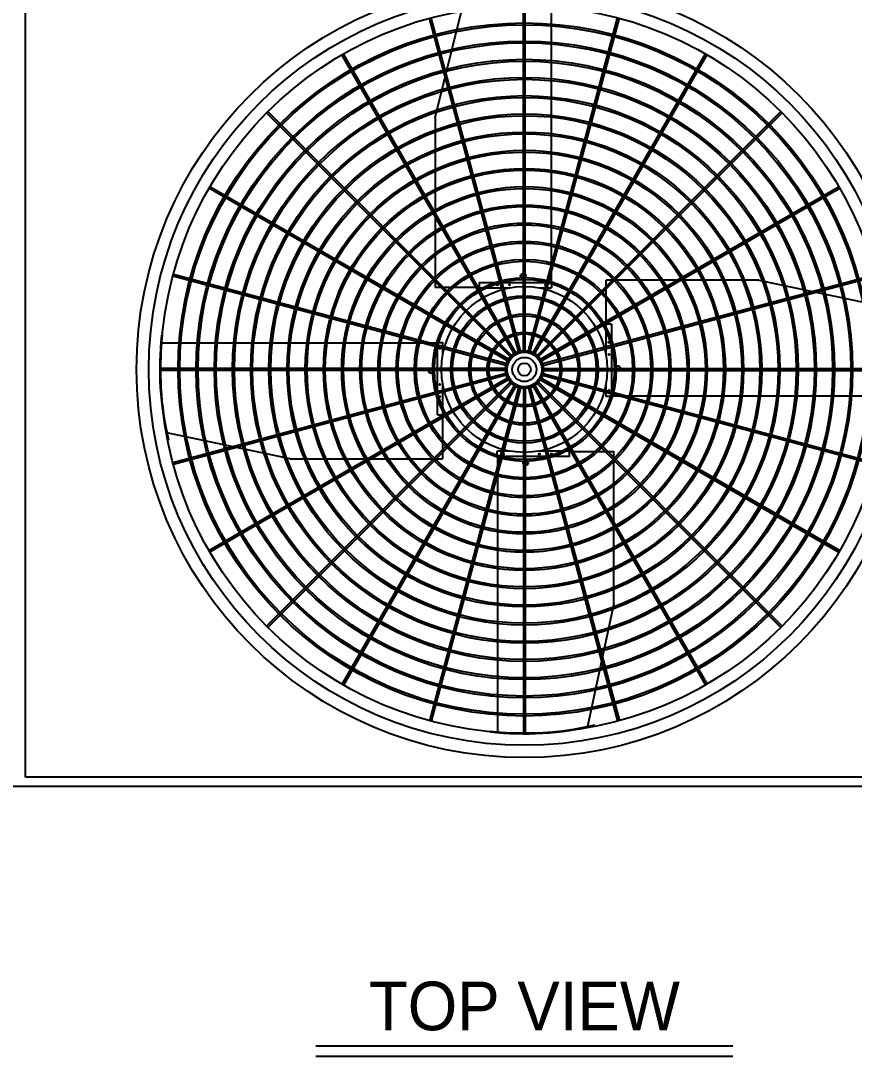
# Model space of a CAD drawing. Header units: millimetres. Extents: x -5717 to 18496, y -1212 to 15910.
# Drawn here: x -1092 to 2507, y 8751 to 13221 of the extents above; entities that cross this region are included whole.
import ezdxf
from ezdxf.enums import TextEntityAlignment as Align

# ---------------------------------------------------------------- set-up
doc = ezdxf.new("R2010")
doc.units = ezdxf.units.MM
doc.layers.add('LINE', color=7, linetype='Continuous')
doc.layers.add('냉각탑_text', color=3, linetype='Continuous')
doc.styles.add('돋움', font='')
doc.styles.get('돋움').set_extended_font_data('Dotum')

msp = doc.modelspace()

# ---------------------------------------------------------------- linework, layer by layer
at = {"color": 3}
for p, q in [((-1072, 9955.4), (-1072, 13475.4)), ((1079, 11797.8), (1079, 13285.7)), ((1086.9, 11797.8), (1086.9, 13285.7)), ((1057.9, 11794), (672.7, 13231.2)), ((1065.4, 11796), (680.3, 13233.3)), ((1100.5, 11796), (1485.6, 13233.3)), ((1108.1, 11794), (1493.2, 13231.2)), ((1038.4, 11784.8), (294.4, 13073.4)), ((1045.2, 11788.7), (301.2, 13077.3)), ((1120.7, 11788.7), (1864.7, 13077.3)), ((1127.5, 11784.8), (1871.5, 13073.4)), ((1027.5, 11776.4), (-24.6, 12828.6)), ((1138.4, 11776.4), (2190.6, 12828.6)), ((1022, 11770.9), (-30.2, 12823)), ((1144, 11770.9), (2196.1, 12823)), ((1009.7, 11753.2), (-278.9, 12497.2)), ((1013.6, 11760), (-275, 12504)), ((1152.3, 11760), (2440.9, 12504)), ((1156.2, 11753.2), (2444.8, 12497.2)), ((1002.4, 11733), (-434.9, 12118.1)), ((1004.4, 11740.5), (-432.8, 12125.7)), ((1161.5, 11740.5), (2598.7, 12125.7)), ((1163.5, 11733), (2600.8, 12118.1)), ((1000.6, 11719.4), (-487.3, 11719.4)), ((1000.6, 11711.5), (-487.3, 11711.5)), ((1165.3, 11719.4), (2653.3, 11719.4)), ((1165.3, 11711.5), (2653.3, 11711.5)), ((1002.4, 11697.9), (-434.9, 11312.8)), ((1004.4, 11690.3), (-432.8, 11305.2)), ((1009.7, 11677.7), (-278.9, 10933.7)), ((1013.6, 11670.9), (-275, 10926.9)), ((1152.3, 11670.9), (2440.9, 10926.9)), ((1156.2, 11677.7), (2444.8, 10933.7)), ((1161.5, 11690.3), (2598.7, 11305.2)), ((1163.5, 11697.9), (2600.8, 11312.8)), ((1022, 11660), (-30.2, 10607.8)), ((1027.5, 11654.4), (-24.6, 10602.3)), ((1038.4, 11646.1), (294.4, 10357.5)), ((1045.2, 11642.2), (301.2, 10353.5)), ((1057.9, 11636.9), (672.7, 10199.6)), ((1065.4, 11634.9), (680.3, 10197.6)), ((1079, 11633.1), (1079, 10145.1)), ((1086.9, 11633.1), (1086.9, 10145.1)), ((1100.5, 11634.9), (1485.6, 10197.6)), ((1108.1, 11636.9), (1493.2, 10199.6)), ((1120.7, 11642.2), (1864.7, 10353.5)), ((1127.5, 11646.1), (1871.5, 10357.5)), ((1138.4, 11654.4), (2190.6, 10602.3)), ((1144, 11660), (2196.1, 10607.8)), ((4278, 9955.4), (-1072, 9955.4)), ((4318, 9915.4), (-2152, 9915.4))]:
    msp.add_line(p, q, dxfattribs=at)
at = {"color": 1}
for p, q in [((183, 8796.2), (1983, 8796.2)), ((183, 8751.2), (1983, 8751.2))]:
    msp.add_line(p, q, dxfattribs=at)
at = {"color": 3}
for radius in [1675, 1675, 1621.9, 1570.3, 357.9]:
    msp.add_circle((1083, 11715.4), radius, dxfattribs=at)
at = {"color": 3, "ltscale": 5}
for radius in [1495.7, 1487.9, 1417.2, 1409.4, 1338.7, 1330.8, 1260.2, 1252.3, 1181.7, 1173.8, 1103.1, 1095.3, 1024.6, 1016.8, 946.1, 938.3, 867.6, 859.7, 789.1, 781.2, 710.6, 702.7, 632.1, 624.2, 553.5, 545.7, 475, 467.2, 396.5, 388.7, 318, 310.1, 239.5, 231.6, 161, 153.1, 82.4, 74.6, 52.3, 27.5]:
    msp.add_circle((1083, 11715.4), radius, dxfattribs=at)
at = {"layer": 'LINE', "color": 3}
for p, q in [((1198.3, 13280), (1198.3, 12091)), ((697.2, 12803.5), (810.1, 13256.3)), ((697.2, 12803.5), (697.2, 12068.8)), ((1072.9, 12126.9), (1068, 12118.4)), ((1072.9, 12126.9), (1068, 12118.4)), ((1068, 12118.4), (1072.9, 12109.9)), ((1068, 12118.4), (1072.9, 12109.9)), ((1082.7, 12126.9), (1072.9, 12126.9)), ((1082.7, 12126.9), (1072.9, 12126.9)), ((1087.6, 12118.4), (1082.7, 12126.9)), ((1087.6, 12118.4), (1082.7, 12126.9)), ((1082.7, 12109.9), (1087.6, 12118.4)), ((1082.7, 12109.9), (1087.6, 12118.4)), ((887.7, 12068.8), (697.2, 12068.8)), ((887.7, 12068.8), (697.2, 12068.8)), ((887.7, 12091), (1199.9, 12091)), ((887.7, 12091), (1199.9, 12091)), ((887.7, 12091), (887.7, 12067.4)), ((887.7, 12091), (887.7, 12067.4)), ((887.7, 12067.4), (1018.2, 12067.4)), ((887.7, 12067.4), (1018.2, 12067.4)), ((1072.9, 12109.9), (1082.7, 12109.9)), ((1072.9, 12109.9), (1082.7, 12109.9)), ((1147.7, 12067.4), (1199.9, 12067.4)), ((1147.7, 12067.4), (1199.9, 12067.4)), ((1199.9, 12091), (1199.9, 12067.4)), ((1199.9, 12091), (1199.9, 12067.4)), ((2095, 12101.2), (1436.3, 12101.2)), ((1436.3, 11910.6), (1436.3, 12101.2)), ((1436.3, 11910.6), (1436.3, 12101.2)), ((2095, 12101.2), (2626.3, 11988.2)), ((1435, 11910.6), (1435, 11780.2)), ((1435, 11910.6), (1435, 11780.2)), ((1458.5, 11910.6), (1435, 11910.6)), ((1458.5, 11910.6), (1435, 11910.6)), ((1458.5, 11910.6), (1458.5, 11598.5)), ((1458.5, 11910.6), (1458.5, 11598.5)), ((-484.1, 11830.8), (707.4, 11830.8)), ((707.4, 11520.2), (707.4, 11832.4)), ((707.4, 11520.2), (707.4, 11832.4)), ((707.4, 11832.4), (730.9, 11832.4)), ((707.4, 11832.4), (730.9, 11832.4)), ((730.9, 11780.2), (730.9, 11832.4)), ((730.9, 11780.2), (730.9, 11832.4)), ((680, 11720.1), (671.5, 11715.2)), ((680, 11720.1), (671.5, 11715.2)), ((671.5, 11715.2), (671.5, 11705.3)), ((671.5, 11715.2), (671.5, 11705.3)), ((688.5, 11715.2), (680, 11720.1)), ((688.5, 11715.2), (680, 11720.1)), ((688.5, 11705.3), (688.5, 11715.2)), ((688.5, 11705.3), (688.5, 11715.2)), ((1485.9, 11730.4), (1477.4, 11725.5)), ((1485.9, 11730.4), (1477.4, 11725.5)), ((1477.4, 11725.5), (1477.4, 11715.7)), ((1477.4, 11725.5), (1477.4, 11715.7)), ((1477.4, 11715.7), (1485.9, 11710.8)), ((1477.4, 11715.7), (1485.9, 11710.8)), ((1494.4, 11725.5), (1485.9, 11730.4)), ((1494.4, 11725.5), (1485.9, 11730.4)), ((1485.9, 11710.8), (1494.4, 11715.7)), ((1485.9, 11710.8), (1494.4, 11715.7)), ((1494.4, 11715.7), (1494.4, 11725.5)), ((1494.4, 11715.7), (1494.4, 11725.5)), ((671.5, 11705.3), (680, 11700.4)), ((671.5, 11705.3), (680, 11700.4)), ((680, 11700.4), (688.5, 11705.3)), ((680, 11700.4), (688.5, 11705.3)), ((730.9, 11520.2), (730.9, 11650.7)), ((730.9, 11520.2), (730.9, 11650.7)), ((1435, 11650.7), (1435, 11598.5)), ((1435, 11650.7), (1435, 11598.5)), ((1458.5, 11598.5), (1435, 11598.5)), ((1458.5, 11598.5), (1435, 11598.5)), ((2650, 11600.1), (1458.5, 11600.1)), ((707.4, 11520.2), (730.9, 11520.2)), ((707.4, 11520.2), (730.9, 11520.2)), ((729.6, 11520.2), (729.6, 11329.7)), ((729.6, 11520.2), (729.6, 11329.7)), ((70.9, 11329.7), (-460.4, 11442.6)), ((1018.2, 11363.4), (966, 11363.4)), ((966, 11339.9), (966, 11363.4)), ((1018.2, 11363.4), (966, 11363.4)), ((966, 11339.9), (966, 11363.4)), ((1018.2, 11363.4), (966, 11363.4)), ((966, 11339.9), (966, 11363.4)), ((1018.2, 11363.4), (966, 11363.4)), ((966, 11339.9), (966, 11363.4)), ((1278.2, 11363.4), (1147.7, 11363.4)), ((1278.2, 11363.4), (1147.7, 11363.4)), ((1278.2, 11363.4), (1147.7, 11363.4)), ((1278.2, 11363.4), (1147.7, 11363.4)), ((1278.2, 11339.9), (1278.2, 11363.4)), ((1278.2, 11339.9), (1278.2, 11363.4)), ((1278.2, 11339.9), (1278.2, 11363.4)), ((1278.2, 11339.9), (1278.2, 11363.4)), ((1278.2, 11362.1), (1468.7, 11362.1)), ((1278.2, 11362.1), (1468.7, 11362.1)), ((1278.2, 11362.1), (1468.7, 11362.1)), ((1278.2, 11362.1), (1468.7, 11362.1)), ((1468.7, 10705.9), (1468.7, 11362.1)), ((1468.7, 10705.9), (1468.7, 11362.1)), ((70.9, 11329.7), (729.6, 11329.7)), ((1278.2, 11339.9), (966, 11339.9)), ((1278.2, 11339.9), (966, 11339.9)), ((1278.2, 11339.9), (966, 11339.9)), ((1278.2, 11339.9), (966, 11339.9)), ((967.6, 10150.9), (967.6, 11339.9)), ((967.6, 10150.9), (967.6, 11339.9)), ((1083.2, 11321), (1078.3, 11312.5)), ((1083.2, 11321), (1078.3, 11312.5)), ((1083.2, 11321), (1078.3, 11312.5)), ((1083.2, 11321), (1078.3, 11312.5)), ((1078.3, 11312.5), (1083.2, 11304)), ((1078.3, 11312.5), (1083.2, 11304)), ((1078.3, 11312.5), (1083.2, 11304)), ((1078.3, 11312.5), (1083.2, 11304)), ((1093, 11321), (1083.2, 11321)), ((1093, 11321), (1083.2, 11321)), ((1093, 11321), (1083.2, 11321)), ((1093, 11321), (1083.2, 11321)), ((1098, 11312.5), (1093, 11321)), ((1098, 11312.5), (1093, 11321)), ((1098, 11312.5), (1093, 11321)), ((1098, 11312.5), (1093, 11321)), ((1093, 11304), (1098, 11312.5)), ((1093, 11304), (1098, 11312.5)), ((1093, 11304), (1098, 11312.5)), ((1093, 11304), (1098, 11312.5)), ((1083.2, 11304), (1093, 11304)), ((1083.2, 11304), (1093, 11304)), ((1083.2, 11304), (1093, 11304)), ((1083.2, 11304), (1093, 11304)), ((1468.7, 10705.9), (1355.8, 10174.6))]:
    msp.add_line(p, q, dxfattribs=at)
for centre, radius in [((1077.8, 12118.4), 11.1), ((1077.8, 12118.4), 11.1), ((966, 12080.5), 2.62), ((966, 12080.5), 2.62), ((1018.3, 12080.5), 2.62), ((1018.3, 12080.5), 2.62), ((1174.1, 12080.5), 2.62), ((1174.1, 12080.5), 2.62), ((717.9, 11806.5), 2.62), ((717.9, 11806.5), 2.62), ((1448.1, 11832.4), 2.62), ((1448.1, 11832.4), 2.62), ((1448.1, 11780), 2.62), ((1448.1, 11780), 2.62), ((680, 11710.3), 11.1), ((680, 11710.3), 11.1), ((1485.9, 11720.6), 11.1), ((1485.9, 11720.6), 11.1), ((717.9, 11650.8), 2.62), ((717.9, 11650.8), 2.62), ((1448.1, 11624.3), 2.62), ((1448.1, 11624.3), 2.62), ((717.9, 11598.5), 2.62), ((717.9, 11598.5), 2.62), ((991.9, 11350.3), 2.62), ((991.9, 11350.3), 2.62), ((991.9, 11350.3), 2.62), ((991.9, 11350.3), 2.62), ((1147.6, 11350.3), 2.62), ((1147.6, 11350.3), 2.62), ((1147.6, 11350.3), 2.62), ((1147.6, 11350.3), 2.62), ((1199.9, 11350.3), 2.62), ((1199.9, 11350.3), 2.62), ((1199.9, 11350.3), 2.62), ((1199.9, 11350.3), 2.62), ((1088.1, 11312.5), 11.1), ((1088.1, 11312.5), 11.1), ((1088.1, 11312.5), 11.1), ((1088.1, 11312.5), 11.1)]:
    msp.add_circle(centre, radius, dxfattribs=at)
for centre, radius, start, end in [((816.8, 11715.4), 1308.6, 173.5007, 193.4595), ((816.8, 11715.4), 1306, 173.4876, 193.487), ((1083, 11451.8), 1306, 263.4876, 283.487), ((1083, 11451.8), 1308.6, 263.5007, 283.4595)]:
    msp.add_arc(centre, radius, start, end, dxfattribs=at)

# ---------------------------------------------------------------- texts
at = {"layer": '냉각탑_text', "style": '돋움'}
msp.add_text('TOP VIEW', height=210, dxfattribs=at).set_placement((1083, 8968.5), align=Align.MIDDLE_CENTER)

doc.saveas('drawing.dxf')
